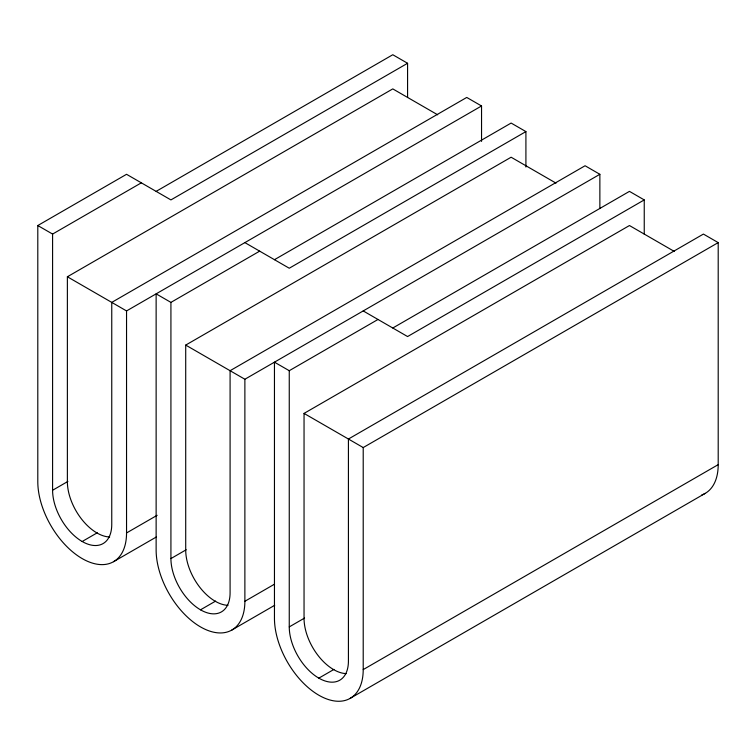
<?xml version="1.0" encoding="UTF-8"?>
<svg xmlns="http://www.w3.org/2000/svg" width="756" height="756" viewBox="0 0 756 756"><rect width="100%" height="100%" fill="white"/><g stroke="black" fill="none" stroke-linecap="round" stroke-linejoin="round"><path stroke-width="1.13" d="M157.154 515.299L126.545 532.961A62.757 36.231 60 0 1 82.177 558.58A62.757 36.231 60 0 1 37.8 481.723L37.8 225.534L126.545 174.296L170.922 199.915L407.578 63.277L407.578 97.524M37.8 225.534L52.589 234.067L141.344 182.829M156.133 191.372L392.789 54.734L407.578 63.277M109.667 536.987A41.835 24.154 60 0 1 67.378 481.723L67.378 276.772L392.789 88.896L437.677 114.808M67.378 276.772L126.545 310.933L481.544 105.972L481.544 141.41M274.456 584.199L244.878 601.285A62.757 36.231 60 0 1 200.501 626.904A62.757 36.231 60 0 1 156.133 550.047L156.133 293.848L170.922 302.391L259.667 251.153M274.456 259.695L511.122 123.058L525.911 131.591L525.911 167.029M525.911 131.591L289.255 268.229L244.878 242.61M228 605.31A41.835 24.154 60 0 1 185.711 550.047L185.711 345.086L511.122 157.22L556.01 183.132M97.297 532.772L82.177 541.504A41.835 24.154 60 0 1 52.589 490.266L67.889 481.43M185.711 345.086L244.878 379.247L599.867 174.296L599.867 208.543M289.255 370.705L289.255 626.904A41.835 24.154 60 0 0 318.834 678.141A41.835 24.154 60 0 0 348.421 661.056L348.421 439.028L703.411 234.076L718.2 242.61L718.2 464.647L363.211 669.599A62.757 36.231 60 0 1 318.834 695.218A62.757 36.231 60 0 1 274.456 618.361L274.456 362.171L289.255 370.705L378 319.467M392.789 328.01L629.455 191.372L644.244 199.915L644.244 234.162M644.244 199.915L407.578 336.552L363.211 310.933M346.324 673.624A41.835 24.154 60 0 1 304.044 618.361L304.044 413.409L629.455 225.534L674.333 251.446M113.551 561.689L156.397 536.958M215.63 601.086L200.501 609.818A41.835 24.154 60 0 1 170.922 558.58L186.222 549.744M304.044 413.409L363.211 447.561L718.2 242.61M231.884 630.013L274.721 605.272M289.255 626.904L304.555 618.068M318.834 678.141L333.963 669.41M350.208 698.327L705.206 493.375M481.544 105.972L466.745 97.439L111.756 302.391L111.756 524.428A41.835 24.154 60 0 1 82.177 541.504M599.867 174.296L585.078 165.753L230.089 370.705L230.089 592.742A41.835 24.154 60 0 1 200.501 609.818M363.211 447.561L363.211 669.599M244.878 379.247L244.878 601.285M170.922 302.391L170.922 558.58M126.545 310.933L126.545 532.961M52.589 234.067L52.589 490.266M718.2 464.647A62.757 36.231 60 0 1 701.795 494.953"/></g></svg>
